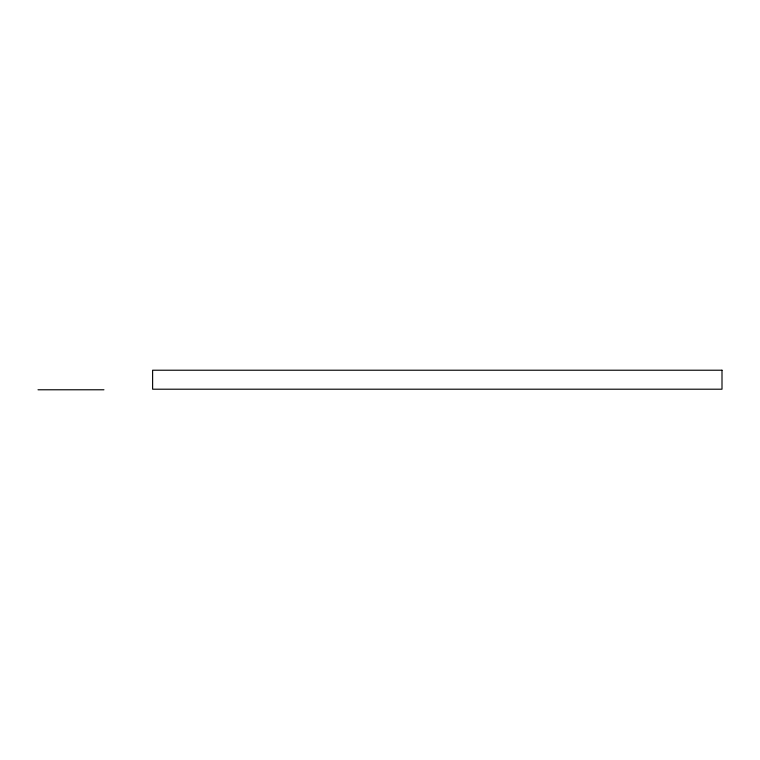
<?xml version="1.0" encoding="UTF-8"?>
<svg xmlns="http://www.w3.org/2000/svg" width="760" height="760" viewBox="0 0 760 760"><rect width="100%" height="100%" fill="white"/><g stroke="black" fill="none" stroke-linecap="round" stroke-linejoin="round"><path stroke-width="1.14" d="M38 389.776L103.949 389.776M722 370.224L152.618 370.224L152.618 389.205L722 389.205L722 370.224"/></g></svg>
